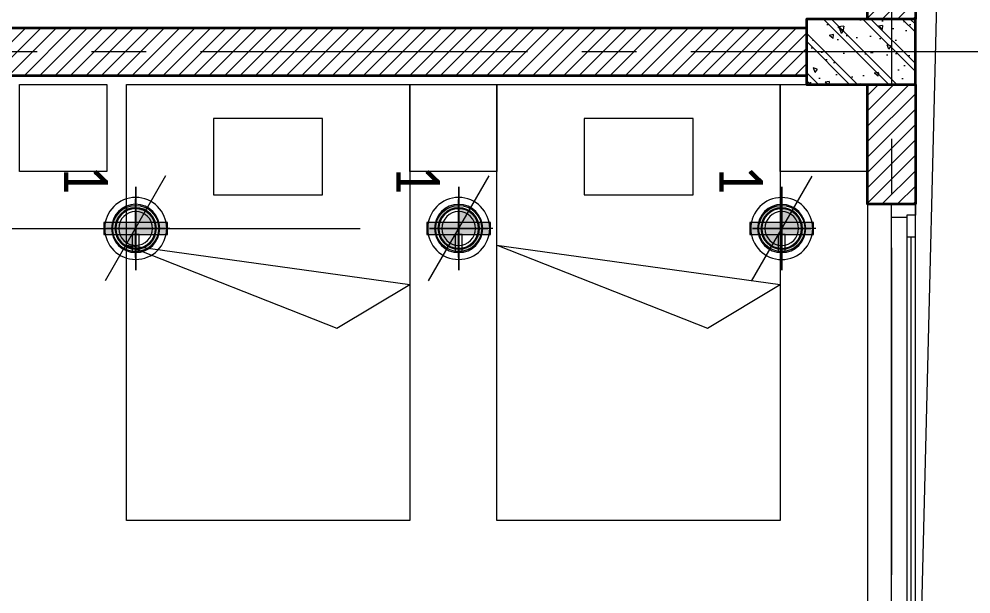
# Model space of a CAD drawing. Header units: millimetres. Extents: x 18326 to 214271, y -298828 to -198730.
# Drawn here: x 43794 to 48162, y -249817 to -247180 of the extents above; entities that cross this region are included whole.
import ezdxf
from ezdxf.enums import TextEntityAlignment as Align

# ---------------------------------------------------------------- set-up
doc = ezdxf.new("R2010")
doc.units = ezdxf.units.MM
doc.header["$LTSCALE"] = 20
doc.header["$MEASUREMENT"] = 0
for name, pattern in [('DASHED2', [0.375, 0.25, -0.125]), ('HIDDEN', [0.375, 0.25, -0.125]), ('xref LC GK$0$CENTER2', [1.125, 0.75, -0.125, 0.125, -0.125])]:
    doc.linetypes.add(name, pattern=pattern)
doc.layers.get('0').update_dxf_attribs({"lineweight": 0})
for name, color, linetype, lineweight in [('0.MAU XANH- DAY DIEN', 3, 'HIDDEN', 20), ('E-equipment-0.2', 2, 'Continuous', 9), ('E-thin-line-0.05', 251, 'Continuous', 9), ('Hatch', 8, 'Continuous', 5), ('xref LC GK$0$KV-Net truc', 251, 'xref LC GK$0$CENTER2', 9), ('xref_mb.A7$0$KV-Cat be tong', 6, 'Continuous', 35), ('xref_mb.A7$0$KV-Cat tuong', 4, 'Continuous', 35), ('xref_mb.A7$0$KV-Cua', 34, 'Continuous', 13), ('xref_mb.A7$0$KV-Ghi chu', 26, 'Continuous', 9), ('xref_mb.A7$0$KV-Hatch', 179, 'Continuous', 5), ('xref_mb.A7$0$KV-Net thay 2', 8, 'Continuous', 13), ('xref_mb.A7$0$KV-Noi that', 35, 'Continuous', 9)]:
    doc.layers.add(name, color=color, linetype=linetype, lineweight=lineweight)
doc.layers.add('CDC-E-Note', color=3, linetype='Continuous')
doc.styles.add('uv-abc', font='calibril.ttf', dxfattribs={"width": 0.85})
pattern_1 = [(45, (0, 0), (-35.35533905932738, 35.35533905932738), [])]

# ---------------------------------------------------------------- blocks, each defined once
blk = doc.blocks.new('kcvn-compac')
at = {"layer": 'E-thin-line-0.05'}
blk.add_hatch(color=256, dxfattribs=at).paths.add_polyline_path([(121.6571742641251, 22.7861284502219), (-121.6571742641309, 22.7861284502219), (-121.6571742641309, -22.7861284502161), (121.6571742641251, -22.7861284502161)])
at = {"layer": 'Hatch'}
h = blk.add_hatch(color=256, dxfattribs=at)
edge = h.paths.add_edge_path(flags=17)
edge.add_ellipse((-5.968558980384842e-12, 0.2108313806506635), major_axis=(-62.32441003977205, 62.32441003977202), ratio=1, start_angle=-405.0000000000001, end_angle=-135.0444973120539)
edge.add_line((88.13999936450071, 0.1423796748182516), (77.77056445598151, 0.1256290873325941))
edge.add_ellipse((-5.968558980384842e-12, 0.2108313806506635), major_axis=(54.9921265056812, 54.99212650568122), ratio=0.9999999999999998, start_angle=-314.9999999999999, end_angle=-45.0627709197305, ccw=False)
edge.add_line((-5.968558980384842e-12, 77.981442508722), (-5.968558980384842e-12, 88.35085732579816))
edge = h.paths.add_edge_path()
edge.add_ellipse((-5.968558980384842e-12, 0.2108313806506635), major_axis=(-62.32441003977205, 62.32441003977202), ratio=1, start_angle=-585.0000000000001, end_angle=-314.9555026879461)
edge.add_line((-88.13999936451265, 0.1423796748182516), (-77.77056445599347, 0.1256290873325941))
edge.add_ellipse((-5.968558980384842e-12, 0.2108313806506635), major_axis=(54.9921265056812, 54.99212650568122), ratio=0.9999999999999998, start_angle=-494.9999999999999, end_angle=-224.9372290802695, ccw=False)
edge.add_line((-5.968558980384842e-12, -77.55977974742066), (-5.968558980384842e-12, -87.92919456449683))
edge = h.paths.add_edge_path(flags=16)
edge.add_ellipse((-5.968558980384842e-12, 0.2108313806506635), major_axis=(54.9921265056812, 54.99212650568122), ratio=0.9999999999999998, start_angle=-405.0627709197306, end_angle=-134.9999999999999)
edge.add_line((-5.968558980384842e-12, -77.55977974742065), (-5.968558980384842e-12, -1.63424829224823e-12))
edge.add_line((-5.968558980384842e-12, -1.637347003745075e-12), (77.77056445598151, 0.125629087332594))
edge = h.paths.add_edge_path(flags=0)
edge.add_ellipse((-5.968558980384842e-12, 0.2108313806506635), major_axis=(54.9921265056812, 54.99212650568122), ratio=0.9999999999999998, start_angle=-224.9372290802695, end_angle=45)
edge.add_line((-5.968558980384842e-12, 77.98144250872198), (-5.968558980384842e-12, -1.63424829224823e-12))
edge.add_line((-5.968558980384842e-12, -1.637338311366764e-12), (-77.77056445599347, 0.1256290873325941))
for p, q in [((-5.968558980384842e-12, -1.637329161141565e-12), (-5.968558980384842e-12, 140.7610961024966)), ((-5.968558980384842e-12, -1.637329161141565e-12), (-5.968558980384842e-12, 140.7610961024966)), ((130.5149613539868, 0.2108313806506635), (-5.968558980384842e-12, -1.637329161141565e-12)), ((-5.968558980384842e-12, -1.637329161141565e-12), (-5.968558980384842e-12, -140.7610961024999)), ((-5.968558980384842e-12, -1.637329161141565e-12), (-5.968558980384842e-12, -140.7610961024999))]:
    blk.add_line(p, q)
at = {"extrusion": (0, 0, -0.9999999999999998)}
blk.add_ellipse((-5.968558980384842e-12, 0.2108313806506635), major_axis=(-62.32441003977204, 62.32441003977201), ratio=1, start_param=5.497787143782138, end_param=11.78097245096172, dxfattribs=at)
at = {"extrusion": (0, 0, -1)}
blk.add_ellipse((-5.968558980384842e-12, 0.2108313806506635), major_axis=(54.9921265056812, 54.99212650568122), ratio=0.9999999999999998, start_param=3.926990816987241, end_param=10.21017612416683, dxfattribs=at)
at = {"layer": 'E-equipment-0.2'}
blk.add_line((114.5961039364308, -200.6150972992153), (-117.0542569160491, 200.6150972843199), dxfattribs=at)
for centre, radius in [((-0.1887425119545583, 0.1015474559741847), 92.1785353275623), ((-0.1887425119254544, 0.1015474559887366), 75.67170589949819)]:
    blk.add_circle(centre, radius, dxfattribs=at)
at = {"layer": 'E-thin-line-0.05', "ltscale": 200}
for p, q in [((-5.002220859751105e-12, -159.1207951236442), (-7.389644451905042e-13, 159.4117122577658)), ((1.580247044330463e-11, -159.1207951236234), (2.012257027672604e-11, 159.4117122577242)), ((-7.389644451905042e-13, 159.4117122577034), (-5.002220859751105e-12, -159.1207951236442)), ((-0.1887425119254544, -111.2734551249106), (-0.1887425119224417, 111.4765500369145)), ((-0.1887425119109025, -111.2734551248961), (-0.1887425119078898, 111.4765500368854)), ((-0.1887425119224417, 111.4765500368709), (-0.1887425119254544, -111.2734551249106)), ((-0.173074524156732, -102.0363674313572), (-0.1730745241539466, 102.2226029269719)), ((-0.1730745241433738, -102.0363674313439), (-0.1730745241405884, 102.2226029269452)), ((-0.1730745241539466, 102.2226029269319), (-0.173074524156732, -102.0363674313572)), ((-5.238689482212066e-12, 91.63636363632816), (-5.238689482212066e-12, -91.63636363635283)), ((111.5477611765856, 0.1015474559800111), (-111.5477611765914, -0.1015474559742415)), ((-111.5477611765768, -0.1015474559596896), (111.1862341669507, 0.1012183400236779)), ((102.2879026519117, 0.09311774778721826), (-102.2879026519221, -0.09311774778841198)), ((-102.2879026519087, -0.0931177477750822), (101.9563869031642, 0.09281595256921094))]:
    blk.add_line(p, q, dxfattribs=at)
at = {"layer": 'E-thin-line-0.05'}
for points in [[(-13.37938420734935, 90.65812229035109), (13.37938420734332, 90.65812229035109), (13.37938420734332, 22.7861284502219), (-13.37938420734935, 22.7861284502219)], [(-121.6571742641309, 22.7861284502219), (121.6571742641251, 22.7861284502219), (121.6571742641251, -22.7861284502161), (-121.6571742641309, -22.7861284502161)]]:
    blk.add_lwpolyline(points, close=True, dxfattribs=at)
for centre, radius in [((-5.115907697472721e-12, -5.968558980384842e-13), 118.4978687689813), ((-2.955857780762017e-12, 2.899014361901209e-12), 79.29133126541274), ((-2.955857780762017e-12, 2.899014361901209e-12), 64.68563723971602)]:
    blk.add_circle(centre, radius, dxfattribs=at)
blk = doc.blocks.new('xref LC GK$0$LC')
at = {"layer": 'xref LC GK$0$KV-Net truc', "color": 8, "ltscale": 100}
for points in [[(17449.99999999953, 10099.77423228603), (17449.99999999953, -50500)], [(20280.07530471543, -38500), (10249.99999999953, -38500)]]:
    blk.add_lwpolyline(points, dxfattribs=at)
blk = doc.blocks.new('xref_mb.A7$0$cot30x50')
at = {"layer": 'xref_mb.A7$0$KV-Hatch'}
h = blk.add_hatch(dxfattribs=at)
h.set_pattern_fill('CHAU-01', color=8, scale=30, angle=180, pattern_type=2)
h.set_pattern_definition([(230, (-701771.5933381974, 113908.4492841933), (-215.178054780226, 18.8256404947785), [22.5, -247.5]), (175, (-701771.5933381974, 113908.4492841933), (41.62540008390004, -225.6576401100035), [18, -198]), (280.4514, (-701789.5248421974, 113910.0180861933), (-173.5528145142064, -206.8318626182861), [19.122057, -210.3426336]), (226.1842, (-701771.5933381974, 113848.4492841933), (-320.1723145876933, 49.65570429870537), [33.74999999999999, -371.2499999999999]), (276.6356, (-701798.2743616975, 113852.5872762933), (-280.3988116646109, -292.2353612701326), [28.6830864, -315.5139]), (171.1842000000001, (-701771.5933381974, 113848.4492841933), (-280.3985835400881, -292.2355802775974), [27, -297]), (201, (-701801.5933381974, 113863.4492841933), (-179.0721156355385, 120.7856671996016), [22.5, -247.5]), (146.0000000000001, (-701801.5933381974, 113863.4492841933), (-72.99459957647449, -217.5450135140559), [18, -198]), (251.4514, (-701816.5160080974, 113873.5147659933), (-252.0667885744469, -96.75914901298576), [19.122057, -210.3426336]), (217.5, (-701771.5933381974, 113908.4492841933), (-3.647956595187185, -99.86815614939344), [0, -195.6, 0, -201, 0, -198.75]), (187.5, (-701771.5933381974, 113908.4492841933), (-78.92086123264457, -118.3235135647081), [0, -114.6, 0, -191.1, 0, -75.75]), (147.5, (-701704.6933381974, 113908.4492841933), (-160.1467308517227, 6.766461520313901), [0, -74.99999999999997, 0, -233.9999999999999, 0, -310.4999999999999]), (137.5, (-701674.6933381974, 113908.4492841933), (-174.9558508027159, -30.03149469969535), [0, -97.5, 0, -155.4, 0, -220.5]), (225, (-701771.5933381974, 113908.4492841933), (90.15611460128483, -90.1561146012848), []), (225, (-701771.5933381974, 113871.6992841933), (90.15611460128483, -90.1561146012848), [])])
h.paths.add_polyline_path([(-778331.6179150133, 133391.0790201908), (-778631.6179150133, 133391.0790201908), (-778631.6179150133, 132891.0790201908), (-778331.6179150133, 132891.0790201908)])
at = {"layer": 'xref_mb.A7$0$KV-Cat be tong', "color": 8}
blk.add_lwpolyline([(-778631.6179150133, 132891.0790201908), (-778331.6179150133, 132891.0790201908), (-778331.6179150133, 133391.0790201908), (-778631.6179150133, 133391.0790201908)], close=True, dxfattribs=at)
blk = doc.blocks.new('xref_mb.A7$0$DVCT3')
at = {"layer": 'xref_mb.A7$0$KV-Cat be tong', "color": 8, "rotation": 270}
blk.add_blockref('xref_mb.A7$0$cot30x50', (390075.2071416121, -806160.0984949365), dxfattribs=at)
blk = doc.blocks.new('xref_mb.A7$0$P4')
at = {"layer": 'xref_mb.A7$0$KV-Hatch'}
h = blk.add_hatch(dxfattribs=at)
h.set_pattern_fill('ANSI31', color=8, scale=400)
h.set_pattern_definition(pattern_1)
h.paths.add_polyline_path([(390.0000000000291, 6152.580459862598), (6810.000000000029, 6152.580459862482), (6810.000000000029, 5932.580459862482), (390.0000000000291, 5932.580459862598)])
h.paths.add_polyline_path([(-109.9999999999709, 5892.580459862598), (110.0000000000291, 5892.580459862598), (110.0000000000291, 5342.580459862482), (-109.9999999999709, 5342.580459862482)])
h.paths.add_polyline_path([(-109.9999999999709, 2152.580459862598), (-109.9999999999709, 3142.580459862482), (110.0000000000291, 3142.580459862482), (110.0000000000291, 2372.580459862598), (290.0000000000582, 2372.580459862598), (290.0000000000582, 2152.580459862598)])
h.paths.add_polyline_path([(4130.000000000931, 1662.580459862482), (1950.000000000931, 1662.580459862482), (1950.000000000931, 2152.580459862482), (1290.000000000029, 2152.580459862482), (1290.000000000029, 2372.580459862482), (2060.000000000931, 2372.580459862482), (2060.000000000931, 1772.580459862482), (5650, 1772.580459862482), (5650, 2372.580459862482), (5760, 2372.580459862482), (5760, 1662.580459862482), (4240.000000000931, 1662.580459862482), (4240.000000000931, 1607.580459862482), (4130.000000000931, 1607.580459862482)])
h.paths.add_polyline_path([(7090.000000000029, 1702.580459862598), (7310.000000000029, 1702.580459862598), (7310.000000000029, 5892.580459862598), (7090.000000000029, 5892.580459862598)])
h.paths.add_polyline_path([(7090.000000000029, 192.5804598625982), (7310.000000000029, 192.5804598625982), (7310.000000000029, 702.5804598625982), (7090.000000000029, 702.5804598625982)])
h.paths.add_polyline_path([(6810.000000000029, 152.5804598624818), (4240.000000000931, 152.5804598624818), (4240.000000000902, 807.5804598624818), (4130.000000000902, 807.5804598624818), (4130.000000000931, 152.5804598624818), (3160.000000000931, 152.5804598624818), (3160.000000000931, 402.5804598624818), (1950.000000000931, 402.5804598624818), (1950.000000000931, 152.5804598624818), (390.0000000000291, 152.5804598625982), (390.0000000000291, -67.41954013740178), (1950.000000000931, -67.4195401375182), (1950.000000000931, -317.4195401375182), (3160.000000000931, -317.4195401375182), (3160.000000000931, -67.4195401375182), (4130.000000000931, -67.4195401375182), (4130.000000000931, -722.4195401375182), (4240.000000000931, -722.4195401375182), (4240.000000000931, -67.4195401375182), (6810.000000000029, -67.4195401375182)])
h.paths.add_polyline_path([(2060.000000000931, -207.4195401375182), (3050.000000000931, -207.4195401375182), (3050.000000000931, 292.5804598624818), (2060.000000000931, 292.5804598624818)], flags=16)
h.paths.add_polyline_path([(7090.000000000029, -107.4195401374018), (7310.000000000029, -107.4195401374018), (7310.000000000029, -617.4195401374018), (7090.000000000029, -617.4195401374018)])
h.paths.add_polyline_path([(7090.000000000029, -1617.419540137402), (7310.000000000029, -1617.419540137402), (7310.000000000029, -5807.419540137402), (7090.000000000029, -5807.419540137402)])
h.paths.add_polyline_path([(4130.000000000931, -1577.419540137518), (1950.000000000931, -1577.419540137518), (1950.000000000931, -2067.419540137518), (1290.000000000029, -2067.419540137518), (1290.000000000029, -2287.419540137518), (2060.000000000931, -2287.419540137518), (2060.000000000931, -1687.419540137518), (5650, -1687.419540137518), (5650, -2287.419540137518), (5760, -2287.419540137518), (5760, -1577.419540137518), (4240.000000000931, -1577.419540137518), (4240.000000000931, -1522.419540137518), (4130.000000000931, -1522.419540137518)])
h.paths.add_polyline_path([(-109.9999999999709, -2067.419540137402), (-110, -3057.419540137518), (110, -3057.419540137518), (110.0000000000291, -2287.419540137402), (290.0000000000582, -2287.419540137402), (290.0000000000582, -2067.419540137402)])
h.paths.add_polyline_path([(-109.9999999999709, -5257.419540137518), (110.0000000000291, -5257.419540137518), (110, -5807.419540137344), (-110, -5807.419540137344)])
h.paths.add_polyline_path([(390.0000000000291, -5847.419540137402), (6810.000000000029, -5847.419540137518), (6810.000000000029, -6067.419540137518), (390.0000000000291, -6067.419540137402)])
at = {"layer": 'xref_mb.A7$0$KV-Cat be tong', "color": 8}
blk.add_lwpolyline([(390.0000000000291, 6192.580459862598), (-109.9999999999709, 6192.580459862598), (-109.9999999999709, 5892.580459862598), (390.0000000000291, 5892.580459862598)], close=True, dxfattribs=at)
at = {"layer": 'xref_mb.A7$0$KV-Cat tuong', "color": 8}
for points in [[(390.0000000000291, 6152.580459862598), (6810.000000000029, 6152.580459862482), (6810.000000000029, 5932.580459862482), (390.0000000000291, 5932.580459862598)], [(-109.9999999999709, 5892.580459862598), (110.0000000000291, 5892.580459862598), (110.0000000000291, 5342.580459862482), (-109.9999999999709, 5342.580459862482)]]:
    blk.add_lwpolyline(points, close=True, dxfattribs=at)
blk = doc.blocks.new('*U523')
at = {"color": 8, "ltscale": 30}
for p, q in [((150, 0), (150, -40)), ((2050, 0), (2050, -40)), ((150, -20), (2050, -20)), ((60, -110.0000000000186), (2140, -110.0000000000186))]:
    blk.add_line(p, q, dxfattribs=at)
at = {"color": 8}
for points in [[(0, 0), (50, 0), (50, -40), (60, -40), (60, -110.0000000000186), (0, -110.0000000000186)], [(2200, 0), (2150, 0), (2150, -40), (2140, -40), (2140, -110.0000000000186), (2200, -110.0000000000186)]]:
    blk.add_lwpolyline(points, close=True, dxfattribs=at)
at = {"color": 8, "ltscale": 30}
blk.add_lwpolyline([(50, 0), (2150, 0), (2150, -40), (50, -40)], close=True, dxfattribs=at)
blk = doc.blocks.new('xref_mb.A7$0$A$Ce74eeb68')
at = {"layer": 'xref_mb.A7$0$KV-Noi that', "color": 8}
for points in [[(0, 2.91038304567337e-11), (1300, 2.91038304567337e-11), (1300, -1999.999999999971), (0, -1999.999999999971)], [(900, -1493.623359946272), (400, -1493.623359946272), (400, -1843.623359946272), (900, -1843.623359946272)]]:
    blk.add_lwpolyline(points, close=True, dxfattribs=at)
for points in [[(1296.304543569138, -1261.756702708575), (334.1902870959602, -882.6073738157284), (0, -1082.173690956086)], [(1300, -1262.268651230959), (0, -1082.173690956086)]]:
    blk.add_lwpolyline(points, dxfattribs=at)
blk = doc.blocks.new('xref_mb.A7$0$Phong KTX')
at = {"layer": 'xref_mb.A7$0$KV-Noi that', "color": 8}
for points in [[(-6564.999999999975, -25.00000000023283), (-6964.999999999975, -25.00000000023283), (-6964.999999999975, -425.0000000002328), (-6564.999999999975, -425.0000000002328)], [(-4864.999999999975, -25.00000000023283), (-5264.999999999975, -25.00000000023283), (-5264.999999999975, -425.0000000002328), (-4864.999999999975, -425.0000000002328)], [(-3075, -25.00000000029104), (-3475, -25.00000000029104), (-3475, -425.000000000291), (-3075, -425.000000000291)]]:
    blk.add_lwpolyline(points, close=True, dxfattribs=at)
at = {"layer": 'xref_mb.A7$0$KV-Cat tuong', "color": 8, "xscale": -1, "rotation": 180}
for p in [(-6564.999999999993, -2025.000000000175), (-4864.999999999993, -2025.000000000175)]:
    blk.add_blockref('xref_mb.A7$0$A$Ce74eeb68', p, dxfattribs=at)
blk = doc.blocks.new('xref_mb.A7$0$P3')
at = {"layer": 'xref_mb.A7$0$KV-Hatch'}
h = blk.add_hatch(dxfattribs=at)
h.set_pattern_fill('ANSI31', color=8, scale=400)
h.set_pattern_definition(pattern_1)
h.paths.add_polyline_path([(390.0000000000073, 6110), (6810.000000000007, 6110.000000000116), (6810.000000000007, 5890.000000000116), (390.0000000000073, 5890)])
h.paths.add_polyline_path([(-109.9999999999927, 5810.000000000116), (110.0000000000073, 5810.000000000116), (110.0000000000073, 5300), (-109.9999999999927, 5300)])
h.paths.add_polyline_path([(-109.9999999999709, 2110.000000000116), (-109.9999999999709, 3100), (110.0000000000291, 3100), (110.0000000000291, 2330.000000000116), (290.0000000000291, 2330.000000000116), (290.0000000000291, 2110.000000000116)])
h.paths.add_polyline_path([(4130.000000000931, 1620), (1950.000000000931, 1620), (1950.000000000931, 2110), (1290, 2110), (1290, 2330), (2060.000000000931, 2330), (2060.000000000931, 1730), (5650, 1730), (5650, 2330), (5760, 2330), (5760, 1620), (4240.000000000931, 1620), (4240.000000000931, 1565), (4130.000000000931, 1565)])
h.paths.add_polyline_path([(7090.000000000029, 1660.000000000116), (7310.000000000029, 1660.000000000116), (7310.000000000007, 5810.000000000116), (7090.000000000007, 5810.000000000116)])
h.paths.add_polyline_path([(7090.000000000029, 150.0000000001164), (7310.000000000029, 150.0000000001164), (7310.000000000029, 660.0000000001164), (7090.000000000029, 660.0000000001164)])
h.paths.add_polyline_path([(6810.000000000029, 110.0000000001164), (4240.000000000931, 110), (4240.000000000931, 765), (4130.000000000931, 765), (4130.000000000931, 110), (3160.000000000931, 110), (3160.000000000931, 360), (1950.000000000931, 360), (1950.000000000931, 110), (390.0000000000291, 110), (390.0000000000291, -110), (1950.000000000931, -110), (1950.000000000931, -360), (3160.000000000931, -360), (3160.000000000931, -110), (4130.000000000931, -110), (4130.000000000902, -765), (4240.000000000902, -765), (4240.000000000931, -110), (6810.000000000029, -109.9999999998836)])
h.paths.add_polyline_path([(2060.000000000931, -250), (3050.000000000931, -250), (3050.000000000931, 250), (2060.000000000931, 250)], flags=16)
h.paths.add_polyline_path([(4130.000000000931, -1620), (1950.000000000931, -1620), (1950.000000000931, -2110), (1290.000000000029, -2110), (1290.000000000029, -2330), (2060.000000000931, -2330), (2060.000000000931, -1730), (5650, -1730), (5650, -2330), (5760, -2330), (5760, -1620), (4240.000000000931, -1620), (4240.000000000902, -1565), (4130.000000000902, -1565)])
h.paths.add_polyline_path([(-109.9999999999709, -2109.999999999884), (-109.9999999999709, -3100), (110.0000000000291, -3100), (110.0000000000291, -2329.999999999884), (290.0000000000582, -2329.999999999884), (290.0000000000582, -2109.999999999884)])
h.paths.add_polyline_path([(-109.9999999999709, -5300), (110.0000000000291, -5300), (110.0000000000291, -5849.999999999884), (-109.9999999999709, -5849.999999999884)])
h.paths.add_polyline_path([(7090.000000000029, -1659.999999999884), (7310.000000000029, -1659.999999999884), (7310.000000000029, -5849.999999999884), (7090.000000000029, -5849.999999999884)])
h.paths.add_polyline_path([(7090.000000000029, -149.9999999998836), (7310.000000000029, -149.9999999998836), (7310.000000000029, -659.9999999998836), (7090.000000000029, -659.9999999998836)])
at = {"layer": 'xref_mb.A7$0$KV-Cat be tong', "color": 8}
blk.add_lwpolyline([(-109.9999999999709, -6149.999999999884), (390.0000000000291, -6149.999999999884), (390.0000000000291, -5849.999999999884), (-109.9999999999709, -5849.999999999884)], close=True, dxfattribs=at)
at = {"layer": 'xref_mb.A7$0$KV-Cat tuong', "color": 8}
blk.add_lwpolyline([(-109.9999999999709, -5300), (110.0000000000291, -5300), (110.0000000000291, -5849.999999999884), (-109.9999999999709, -5849.999999999884)], close=True, dxfattribs=at)
at = {"layer": 'xref_mb.A7$0$KV-Net thay 2', "color": 8}
blk.add_lwpolyline([(110.0000000000291, -3100), (-109.9999999999709, -3100), (-109.9999999999709, -5300), (110.0000000000291, -5300)], close=True, dxfattribs=at)
at = {"color": 8, "xscale": -1, "rotation": 180}
blk.add_blockref('xref_mb.A7$0$Phong KTX', (7075, -5875), dxfattribs=at)
at = {"layer": 'xref_mb.A7$0$KV-Cua', "color": 8, "xscale": -1.000000000000001, "rotation": 90}
blk.add_blockref('*U523', (-110, -3100), dxfattribs=at)

msp = doc.modelspace()

# ---------------------------------------------------------------- linework, layer by layer
at = {"layer": 'xref_mb.A7$0$KV-Ghi chu', "color": 8}
msp.add_lwpolyline([(48686.8876274256, -243659.9754231847), (48083.38762742467, -243893.4754231847), (47906.8876274256, -250999.9754231843)], dxfattribs=at)

# ---------------------------------------------------------------- block references
at = {"layer": 'E-equipment-0.2', "xscale": -1.200000000000001, "yscale": 1.200000000000001, "zscale": 1.200000000000001, "rotation": 180}
for p in [(44329.49945705152, -248140.4746551527), (45811.48679563171, -248140.7276528095), (47293.4741342119, -248140.9806504663)]:
    msp.add_blockref('kcvn-compac', p, dxfattribs=at)
at = {"layer": 'xref_mb.A7$0$KV-Cat tuong', "color": 8, "rotation": 180}
msp.add_blockref('xref_mb.A7$0$P4', (47796.88762742472, -241287.3949633217), dxfattribs=at)

# ---------------------------------------------------------------- next in the draw order: linework, layer by layer
at = {"layer": '0.MAU XANH- DAY DIEN', "linetype": 'DASHED2', "ltscale": 800}
msp.add_lwpolyline([(41365.52437120258, -252140.4746544924), (41359.06204694324, -248139.9791009351), (47293.4741342119, -248141.2336481232)], dxfattribs=at)

# ---------------------------------------------------------------- next in the draw order: block references
at = {"layer": 'xref LC GK$0$KV-Net truc', "color": 8}
msp.add_blockref('xref LC GK$0$LC', (30346.88762742514, -208829.9754231842), dxfattribs=at)
at = {"layer": 'xref_mb.A7$0$KV-Cat be tong', "color": 8}
msp.add_blockref('xref_mb.A7$0$DVCT3', (-475559.3985343783, -219651.494843261), dxfattribs=at)
at = {"layer": 'xref_mb.A7$0$KV-Cat tuong', "color": 8, "rotation": 180}
msp.add_blockref('xref_mb.A7$0$P3', (47796.88762742473, -253329.975423184), dxfattribs=at)

# ---------------------------------------------------------------- next in the draw order: texts
at = {"layer": 'CDC-E-Note', "style": 'uv-abc', "width": 0.85}
for p in [(44101.34591244395, -247849.7099546864), (45625.104615781, -247850.0923780603), (47107.09195436119, -247850.0923780603)]:
    msp.add_text('1', height=200, rotation=270, dxfattribs=at).set_placement(p, align=Align.MIDDLE_LEFT)

doc.saveas('drawing.dxf')
